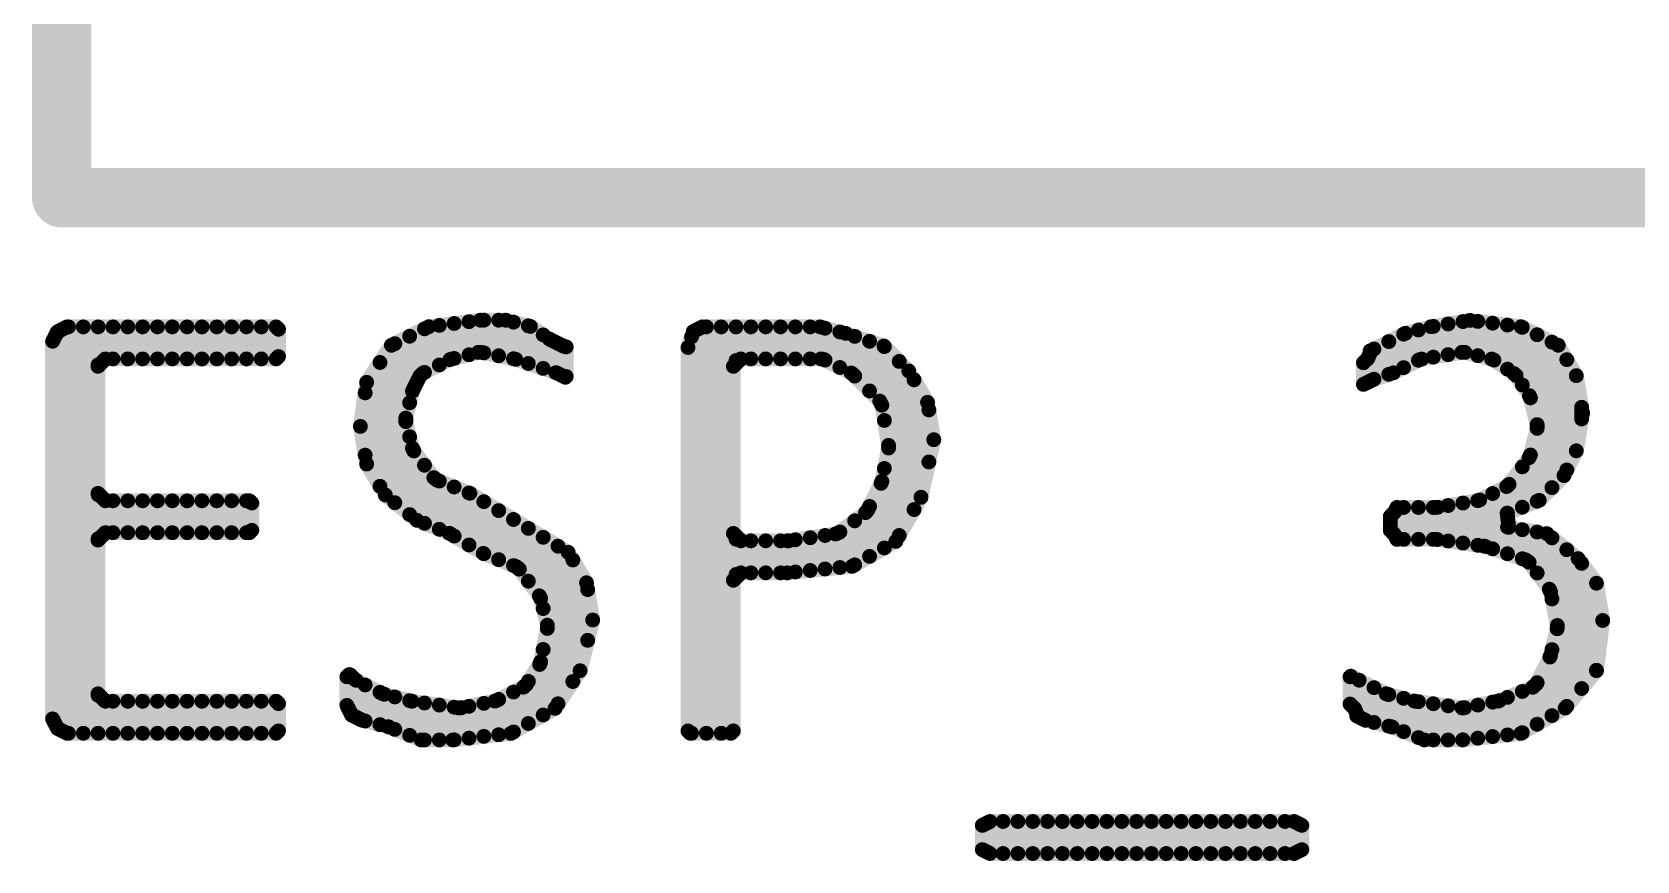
# Model space of a CAD drawing. Extents: x 18.8 to 58.3, y 22.4 to 94.7.
# Drawn here: x 28.919 to 31.667, y 51.794 to 53.214 of the extents above; entities that cross this region are included whole.
import ezdxf

# ---------------------------------------------------------------- set-up
doc = ezdxf.new("R2010")
doc.units = 0
doc.header["$MEASUREMENT"] = 0
doc.layers.get('0').update_dxf_attribs({"linetype": 'CONTINUOUS'})
doc.layers.add('SILKTOP_PHO', color=251, linetype='CONTINUOUS')

# ---------------------------------------------------------------- blocks, each defined once
blk = doc.blocks.new('ROUND_1')
at = {"const_width": 0.0127}
blk.add_lwpolyline([(-0.00635, 0, 1), (0.00635, 0, 1)], format="xyb", close=True, dxfattribs=at)
blk = doc.blocks.new('ROUND_33')
at = {"const_width": 0.0508}
blk.add_lwpolyline([(-0.0254, 0, 1), (0.0254, 0, 1)], format="xyb", close=True, dxfattribs=at)

msp = doc.modelspace()

# ---------------------------------------------------------------- linework, layer by layer
at = {"layer": 'SILKTOP_PHO'}
for points, const_width in [([(28.96997, 52.930044), (28.96997, 55.470044)], 0.1016), ([(34.04997, 52.930044), (28.96997, 52.930044)], 0.1016), ([(29.686758, 52.72024), (29.598112, 52.709064)], 0.0254), ([(29.6418, 52.654708), (29.6418, 52.714652)], 0.0254), ([(29.6672, 52.661058), (29.6672, 52.7177)], 0.0254), ([(29.730192, 52.72024), (29.686758, 52.72024)], 0.0254), ([(29.6926, 52.66436), (29.6926, 52.72024)], 0.0254), ([(29.718, 52.65928), (29.718, 52.72024)], 0.0254), ([(29.772356, 52.709572), (29.730192, 52.72024)], 0.0254), ([(29.7434, 52.6542), (29.7434, 52.716938)], 0.0254), ([(31.380938, 52.719986), (31.31439, 52.709064)], 0.0254), ([(31.369, 52.665376), (31.369, 52.717954)], 0.0254), ([(31.468568, 52.709064), (31.380938, 52.719986)], 0.0254), ([(31.3944, 52.659534), (31.3944, 52.718208)], 0.0254), ([(31.4198, 52.65293), (31.4198, 52.71516)], 0.0254), ([(28.962604, 52.700428), (28.954222, 52.684172)], 0.0254), ([(28.956, 52.033932), (28.956, 52.687474)], 0.0254), ([(28.97886, 52.70881), (28.962604, 52.700428)], 0.0254), ([(29.337, 52.70881), (28.97886, 52.70881)], 0.0254), ([(28.9814, 52.012596), (28.9814, 52.70881)], 0.0254), ([(29.0068, 52.012596), (29.0068, 52.70881)], 0.0254), ([(29.0322, 52.643786), (29.0322, 52.70881)], 0.0254), ([(29.0576, 52.653946), (29.0576, 52.70881)], 0.0254), ([(29.083, 52.653946), (29.083, 52.70881)], 0.0254), ([(29.1084, 52.653946), (29.1084, 52.70881)], 0.0254), ([(29.1338, 52.653946), (29.1338, 52.70881)], 0.0254), ([(29.1592, 52.653946), (29.1592, 52.70881)], 0.0254), ([(29.1846, 52.653946), (29.1846, 52.70881)], 0.0254), ([(29.21, 52.653946), (29.21, 52.70881)], 0.0254), ([(29.2354, 52.653946), (29.2354, 52.70881)], 0.0254), ([(29.2608, 52.653946), (29.2608, 52.70881)], 0.0254), ([(29.2862, 52.653946), (29.2862, 52.70881)], 0.0254), ([(29.3116, 52.653946), (29.3116, 52.70881)], 0.0254), ([(29.341064, 52.704746), (29.337, 52.70881)], 0.0254), ([(29.337, 52.653946), (29.337, 52.70881)], 0.0254), ([(29.341064, 52.65801), (29.341064, 52.704746)], 0.0254), ([(29.598112, 52.709064), (29.534358, 52.677314)], 0.0254), ([(29.5656, 52.578762), (29.5656, 52.692808)], 0.0254), ([(29.591, 52.630832), (29.591, 52.705508)], 0.0254), ([(29.6164, 52.643532), (29.6164, 52.71135)], 0.0254), ([(29.7688, 52.646072), (29.7688, 52.710588)], 0.0254), ([(29.804868, 52.687982), (29.772356, 52.709572)], 0.0254), ([(29.7942, 52.63769), (29.7942, 52.695094)], 0.0254), ([(29.806138, 52.68722), (29.804868, 52.687982)], 0.0254), ([(29.828998, 52.67579), (29.806138, 52.68722)], 0.0254), ([(30.051248, 52.700936), (30.042104, 52.673504)], 0.0254), ([(30.0482, 52.012596), (30.0482, 52.691792)], 0.0254), ([(30.066742, 52.70881), (30.051248, 52.700936)], 0.0254), ([(30.268418, 52.70881), (30.066742, 52.70881)], 0.0254), ([(30.0736, 52.012596), (30.0736, 52.70881)], 0.0254), ([(30.099, 52.012596), (30.099, 52.70881)], 0.0254), ([(30.1244, 52.651152), (30.1244, 52.70881)], 0.0254), ([(30.1498, 52.653946), (30.1498, 52.70881)], 0.0254), ([(30.1752, 52.653946), (30.1752, 52.70881)], 0.0254), ([(30.2006, 52.653946), (30.2006, 52.70881)], 0.0254), ([(30.226, 52.653946), (30.226, 52.70881)], 0.0254), ([(30.2514, 52.653946), (30.2514, 52.70881)], 0.0254), ([(30.312106, 52.697634), (30.268418, 52.70881)], 0.0254), ([(30.2768, 52.651914), (30.2768, 52.706524)], 0.0254), ([(30.3022, 52.639214), (30.3022, 52.700174)], 0.0254), ([(30.377638, 52.676044), (30.312106, 52.697634)], 0.0254), ([(30.3276, 52.624482), (30.3276, 52.692554)], 0.0254), ([(31.270448, 52.697888), (31.209996, 52.667662)], 0.0254), ([(31.2674, 52.63896), (31.2674, 52.696364)], 0.0254), ([(31.31439, 52.709064), (31.270448, 52.697888)], 0.0254), ([(31.2928, 52.65166), (31.2928, 52.703476)], 0.0254), ([(31.3182, 52.656994), (31.3182, 52.709572)], 0.0254), ([(31.3436, 52.661312), (31.3436, 52.71389)], 0.0254), ([(31.4452, 52.63642), (31.4452, 52.711858)], 0.0254), ([(31.532068, 52.677314), (31.468568, 52.709064)], 0.0254), ([(31.4706, 52.609242), (31.4706, 52.708048)], 0.0254), ([(31.496, 52.541424), (31.496, 52.695348)], 0.0254), ([(28.954222, 52.684172), (28.954222, 52.037234)], 0.0254), ([(29.534358, 52.677314), (29.49194, 52.613814)], 0.0254), ([(29.5402, 52.407566), (29.5402, 52.680108)], 0.0254), ([(29.636974, 52.653692), (29.682948, 52.665122)], 0.0254), ([(29.682948, 52.665122), (29.688282, 52.665122)], 0.0254), ([(29.688282, 52.665122), (29.745686, 52.653692)], 0.0254), ([(29.8196, 52.6288), (29.8196, 52.680362)], 0.0254), ([(29.83357, 52.67452), (29.828998, 52.67579)], 0.0254), ([(29.83357, 52.62372), (29.83357, 52.67452)], 0.0254), ([(30.042104, 52.673504), (30.042104, 52.01666)], 0.0254), ([(30.353, 52.599082), (30.353, 52.684172)], 0.0254), ([(30.420056, 52.633372), (30.377638, 52.676044)], 0.0254), ([(30.3784, 52.548536), (30.3784, 52.675028)], 0.0254), ([(31.209996, 52.664106), (31.20644, 52.655216)], 0.0254), ([(31.209996, 52.667662), (31.209996, 52.664106)], 0.0254), ([(31.2166, 52.619148), (31.2166, 52.670964)], 0.0254), ([(31.242, 52.62753), (31.242, 52.683664)], 0.0254), ([(31.298388, 52.653692), (31.366968, 52.665122)], 0.0254), ([(31.366968, 52.665122), (31.372302, 52.665122)], 0.0254), ([(31.372302, 52.665122), (31.418022, 52.653692)], 0.0254), ([(31.5214, 52.433474), (31.5214, 52.682648)], 0.0254), ([(31.563056, 52.625244), (31.532068, 52.677314)], 0.0254), ([(29.031946, 52.641246), (29.044646, 52.653946)], 0.0254), ([(29.031946, 52.423568), (29.031946, 52.641246)], 0.0254), ([(29.044646, 52.653946), (29.337, 52.653946)], 0.0254), ([(29.337, 52.653946), (29.341064, 52.65801)], 0.0254), ([(29.5148, 52.43576), (29.5148, 52.64785)], 0.0254), ([(29.588714, 52.629816), (29.634434, 52.652676)], 0.0254), ([(29.634434, 52.652676), (29.636974, 52.653692)], 0.0254), ([(29.745686, 52.653692), (29.74721, 52.653184)], 0.0254), ([(29.74721, 52.653184), (29.81579, 52.630324)], 0.0254), ([(30.119828, 52.641246), (30.132528, 52.653946)], 0.0254), ([(30.119828, 52.354988), (30.119828, 52.641246)], 0.0254), ([(30.132528, 52.653946), (30.269942, 52.653946)], 0.0254), ([(30.269942, 52.653946), (30.27553, 52.652676)], 0.0254), ([(30.27553, 52.652676), (30.321504, 52.629816)], 0.0254), ([(30.4038, 52.351432), (30.4038, 52.649628)], 0.0254), ([(30.452314, 52.579524), (30.420056, 52.633372)], 0.0254), ([(31.20644, 52.655216), (31.198566, 52.647342)], 0.0254), ([(31.198566, 52.647342), (31.198566, 52.610258)], 0.0254), ([(31.249874, 52.63007), (31.294832, 52.652676)], 0.0254), ([(31.294832, 52.652676), (31.298388, 52.653692)], 0.0254), ([(31.418022, 52.653692), (31.422086, 52.651914)], 0.0254), ([(31.422086, 52.651914), (31.456376, 52.6288)], 0.0254), ([(31.5468, 52.4637), (31.5468, 52.652676)], 0.0254), ([(29.49194, 52.613814), (29.481272, 52.538376)], 0.0254), ([(29.571442, 52.601114), (29.582872, 52.623974)], 0.0254), ([(29.582872, 52.623974), (29.588714, 52.629816)], 0.0254), ([(29.81579, 52.630324), (29.817568, 52.629816)], 0.0254), ([(29.817568, 52.629816), (29.8323, 52.62245)], 0.0254), ([(29.8323, 52.62245), (29.83357, 52.62372)], 0.0254), ([(30.321504, 52.629816), (30.324806, 52.627276)], 0.0254), ([(30.324806, 52.627276), (30.370526, 52.581556)], 0.0254), ([(30.4292, 52.395882), (30.4292, 52.618132)], 0.0254), ([(31.198566, 52.610258), (31.214568, 52.618132)], 0.0254), ([(31.214568, 52.618132), (31.216346, 52.618894)], 0.0254), ([(31.216346, 52.618894), (31.249874, 52.63007)], 0.0254), ([(31.456376, 52.6288), (31.459932, 52.625498)], 0.0254), ([(31.459932, 52.625498), (31.482792, 52.590954)], 0.0254), ([(31.573978, 52.560982), (31.563056, 52.625244)], 0.0254), ([(29.4894, 52.4891), (29.4894, 52.59578)], 0.0254), ([(29.558996, 52.5526), (29.570426, 52.598574)], 0.0254), ([(29.570426, 52.598574), (29.571442, 52.601114)], 0.0254), ([(30.370526, 52.581556), (30.374082, 52.574698)], 0.0254), ([(30.462982, 52.515516), (30.452314, 52.579524)], 0.0254), ([(31.482792, 52.590954), (31.48457, 52.587144)], 0.0254), ([(31.48457, 52.587144), (31.496, 52.54117)], 0.0254), ([(29.558996, 52.546504), (29.558996, 52.5526)], 0.0254), ([(30.374082, 52.574698), (30.385512, 52.505864)], 0.0254), ([(30.4546, 52.477416), (30.4546, 52.56657)], 0.0254), ([(31.563056, 52.496466), (31.573978, 52.560982)], 0.0254), ([(31.5722, 52.551076), (31.5722, 52.571142)], 0.0254), ([(29.481272, 52.538376), (29.49194, 52.47386)], 0.0254), ([(29.570426, 52.500784), (29.558996, 52.546504)], 0.0254), ([(31.496, 52.535074), (31.48457, 52.489354)], 0.0254), ([(31.496, 52.54117), (31.496, 52.535074)], 0.0254), ([(31.496, 52.410106), (31.496, 52.535074)], 0.0254), ([(29.5656, 52.387246), (29.5656, 52.520596)], 0.0254), ([(29.572712, 52.496212), (29.570426, 52.500784)], 0.0254), ([(29.607002, 52.450492), (29.572712, 52.496212)], 0.0254), ([(30.385512, 52.501292), (30.374082, 52.444142)], 0.0254), ([(30.385512, 52.505864), (30.385766, 52.503832)], 0.0254), ([(30.385766, 52.503832), (30.385512, 52.501292)], 0.0254), ([(30.441138, 52.416964), (30.462982, 52.515516)], 0.0254), ([(31.541974, 52.454048), (31.563056, 52.496466)], 0.0254), ([(29.49194, 52.47386), (29.523944, 52.420774)], 0.0254), ([(29.591, 52.37226), (29.591, 52.471828)], 0.0254), ([(31.482284, 52.484782), (31.447994, 52.439062)], 0.0254), ([(31.4706, 52.399946), (31.4706, 52.469034)], 0.0254), ([(31.48457, 52.489354), (31.482284, 52.484782)], 0.0254), ([(29.61259, 52.446174), (29.607002, 52.450492)], 0.0254), ([(29.668724, 52.423822), (29.61259, 52.446174)], 0.0254), ([(29.6164, 52.3621), (29.6164, 52.44465)], 0.0254), ([(30.372812, 52.44084), (30.349952, 52.39512)], 0.0254), ([(30.374082, 52.444142), (30.372812, 52.44084)], 0.0254), ([(30.3784, 52.330096), (30.3784, 52.46624)], 0.0254), ([(31.499556, 52.41163), (31.541974, 52.454048)], 0.0254), ([(29.044646, 52.410868), (29.031946, 52.423568)], 0.0254), ([(29.0322, 52.345844), (29.0322, 52.421282)], 0.0254), ([(29.523944, 52.420774), (29.577792, 52.377594)], 0.0254), ([(29.6418, 52.350416), (29.6418, 52.43449)], 0.0254), ([(29.6672, 52.335176), (29.6672, 52.42433)], 0.0254), ([(29.836872, 52.32273), (29.668724, 52.423822)], 0.0254), ([(30.397958, 52.341272), (30.441138, 52.416964)], 0.0254), ([(31.397702, 52.412392), (31.394146, 52.411122)], 0.0254), ([(31.443676, 52.435252), (31.397702, 52.412392)], 0.0254), ([(31.4198, 52.328572), (31.4198, 52.423314)], 0.0254), ([(31.447994, 52.439062), (31.443676, 52.435252)], 0.0254), ([(31.4452, 52.389786), (31.4452, 52.436268)], 0.0254), ([(29.29128, 52.410868), (29.044646, 52.410868)], 0.0254), ([(29.0576, 52.356258), (29.0576, 52.410868)], 0.0254), ([(29.083, 52.356258), (29.083, 52.410868)], 0.0254), ([(29.1084, 52.356258), (29.1084, 52.410868)], 0.0254), ([(29.1338, 52.356258), (29.1338, 52.410868)], 0.0254), ([(29.1592, 52.356258), (29.1592, 52.410868)], 0.0254), ([(29.1846, 52.356258), (29.1846, 52.410868)], 0.0254), ([(29.21, 52.356258), (29.21, 52.410868)], 0.0254), ([(29.2354, 52.356258), (29.2354, 52.410868)], 0.0254), ([(29.2608, 52.356258), (29.2608, 52.410868)], 0.0254), ([(29.2862, 52.356258), (29.2862, 52.410868)], 0.0254), ([(29.295344, 52.407058), (29.29128, 52.410868)], 0.0254), ([(29.295344, 52.360322), (29.295344, 52.407058)], 0.0254), ([(29.6926, 52.32019), (29.6926, 52.409344)], 0.0254), ([(29.718, 52.31003), (29.718, 52.394104)], 0.0254), ([(30.346142, 52.390548), (30.300422, 52.356258)], 0.0254), ([(30.349952, 52.39512), (30.346142, 52.390548)], 0.0254), ([(30.353, 52.315618), (30.353, 52.401216)], 0.0254), ([(31.25216, 52.391818), (31.24454, 52.383944)], 0.0254), ([(31.25597, 52.399438), (31.25216, 52.391818)], 0.0254), ([(31.32328, 52.399438), (31.25597, 52.399438)], 0.0254), ([(31.2674, 52.344828), (31.2674, 52.399438)], 0.0254), ([(31.2928, 52.344828), (31.2928, 52.399438)], 0.0254), ([(31.3182, 52.344828), (31.3182, 52.399438)], 0.0254), ([(31.325566, 52.399692), (31.32328, 52.399438)], 0.0254), ([(31.394146, 52.411122), (31.325566, 52.399692)], 0.0254), ([(31.3436, 52.342034), (31.3436, 52.40274)], 0.0254), ([(31.369, 52.338478), (31.369, 52.407058)], 0.0254), ([(31.3944, 52.334668), (31.3944, 52.411122)], 0.0254), ([(31.444692, 52.389786), (31.499556, 52.41163)], 0.0254), ([(31.447232, 52.365402), (31.444692, 52.389786)], 0.0254), ([(29.29128, 52.356258), (29.295344, 52.360322)], 0.0254), ([(29.577792, 52.377594), (29.633418, 52.355242)], 0.0254), ([(29.7434, 52.29987), (29.7434, 52.378864)], 0.0254), ([(29.7688, 52.2732), (29.7688, 52.363624)], 0.0254), ([(30.3022, 52.296568), (30.3022, 52.357528)], 0.0254), ([(30.3276, 52.30114), (30.3276, 52.376578)], 0.0254), ([(31.24454, 52.383944), (31.24454, 52.360322)], 0.0254), ([(31.24454, 52.360322), (31.25216, 52.352448)], 0.0254), ([(31.4452, 52.32019), (31.4452, 52.36591)], 0.0254), ([(31.512764, 52.35448), (31.447232, 52.365402)], 0.0254), ([(31.4706, 52.311554), (31.4706, 52.361338)], 0.0254), ([(29.031946, 52.343558), (29.044646, 52.356258)], 0.0254), ([(29.031946, 52.08016), (29.031946, 52.343558)], 0.0254), ([(29.044646, 52.356258), (29.29128, 52.356258)], 0.0254), ([(29.633418, 52.355242), (29.635196, 52.35448)], 0.0254), ([(29.635196, 52.35448), (29.691584, 52.320698)], 0.0254), ([(29.7942, 52.22621), (29.7942, 52.348384)], 0.0254), ([(29.8196, 52.063142), (29.8196, 52.333144)], 0.0254), ([(30.132528, 52.342288), (30.119828, 52.354988)], 0.0254), ([(30.1244, 52.28463), (30.1244, 52.345082)], 0.0254), ([(30.212538, 52.342288), (30.132528, 52.342288)], 0.0254), ([(30.1498, 52.287424), (30.1498, 52.342288)], 0.0254), ([(30.1752, 52.287424), (30.1752, 52.342288)], 0.0254), ([(30.2006, 52.287424), (30.2006, 52.342288)], 0.0254), ([(30.21457, 52.342288), (30.212538, 52.342288)], 0.0254), ([(30.29458, 52.353972), (30.21457, 52.342288)], 0.0254), ([(30.226, 52.288948), (30.226, 52.344066)], 0.0254), ([(30.2514, 52.291488), (30.2514, 52.347622)], 0.0254), ([(30.2768, 52.294028), (30.2768, 52.351432)], 0.0254), ([(30.300422, 52.356258), (30.29458, 52.353972)], 0.0254), ([(30.323282, 52.2986), (30.397958, 52.341272)], 0.0254), ([(31.25216, 52.352448), (31.25597, 52.344828)], 0.0254), ([(31.25597, 52.344828), (31.32328, 52.344828)], 0.0254), ([(31.32328, 52.344828), (31.325058, 52.344574)], 0.0254), ([(31.325058, 52.344574), (31.405322, 52.333144)], 0.0254), ([(31.405322, 52.333144), (31.407608, 52.332636)], 0.0254), ([(31.407608, 52.332636), (31.476188, 52.309776)], 0.0254), ([(31.496, 52.28717), (31.496, 52.357274)], 0.0254), ([(31.566104, 52.311808), (31.512764, 52.35448)], 0.0254), ([(31.5214, 52.24272), (31.5214, 52.347368)], 0.0254), ([(29.691584, 52.320698), (29.747972, 52.298092)], 0.0254), ([(29.868368, 52.270406), (29.836872, 52.32273)], 0.0254), ([(29.845, 52.101242), (29.845, 52.309522)], 0.0254), ([(31.476188, 52.309776), (31.482284, 52.305458)], 0.0254), ([(31.482284, 52.305458), (31.516828, 52.259484)], 0.0254), ([(31.5468, 52.058824), (31.5468, 52.327048)], 0.0254), ([(31.5976, 52.269644), (31.566104, 52.311808)], 0.0254), ([(31.5722, 52.089304), (31.5722, 52.30368)], 0.0254), ([(29.747972, 52.298092), (29.753306, 52.293774)], 0.0254), ([(29.753306, 52.293774), (29.787596, 52.248054)], 0.0254), ([(30.119828, 52.274724), (30.132528, 52.287424)], 0.0254), ([(30.132528, 52.287424), (30.21203, 52.287424)], 0.0254), ([(30.21203, 52.287424), (30.323282, 52.2986)], 0.0254), ([(29.787596, 52.248054), (29.789882, 52.243482)], 0.0254), ([(29.879036, 52.206652), (29.868368, 52.270406)], 0.0254), ([(29.8704, 52.171854), (29.8704, 52.258722)], 0.0254), ([(30.119828, 52.01666), (30.119828, 52.274724)], 0.0254), ([(31.516828, 52.259484), (31.519114, 52.254404)], 0.0254), ([(31.519114, 52.254404), (31.530544, 52.197254)], 0.0254), ([(31.608268, 52.20589), (31.5976, 52.269644)], 0.0254), ([(31.5976, 52.120546), (31.5976, 52.269644)], 0.0254), ([(29.789882, 52.243482), (29.801312, 52.197762)], 0.0254), ([(29.801312, 52.197762), (29.801312, 52.192174)], 0.0254), ([(29.857446, 52.119784), (29.879036, 52.206652)], 0.0254), ([(31.530544, 52.197254), (31.53029, 52.191666)], 0.0254), ([(31.5976, 52.119784), (31.608268, 52.20589)], 0.0254), ([(29.801312, 52.192174), (29.789882, 52.135024)], 0.0254), ([(31.53029, 52.191666), (31.51886, 52.145692)], 0.0254), ([(29.7942, 52.043838), (29.7942, 52.156106)], 0.0254), ([(31.517844, 52.143152), (31.494984, 52.097432)], 0.0254), ([(31.51886, 52.145692), (31.517844, 52.143152)], 0.0254), ([(31.5214, 52.042822), (31.5214, 52.155852)], 0.0254), ([(29.462222, 52.11318), (29.458158, 52.10937)], 0.0254), ([(29.462984, 52.11318), (29.462222, 52.11318)], 0.0254), ([(29.470858, 52.10556), (29.462984, 52.11318)], 0.0254), ([(29.464, 52.048664), (29.464, 52.112418)], 0.0254), ([(29.788104, 52.130452), (29.765244, 52.095908)], 0.0254), ([(29.789882, 52.135024), (29.788104, 52.130452)], 0.0254), ([(29.81452, 52.055268), (29.857446, 52.119784)], 0.0254), ([(31.176976, 52.110386), (31.175706, 52.10937)], 0.0254), ([(31.237428, 52.08016), (31.176976, 52.110386)], 0.0254), ([(31.544006, 52.055776), (31.5976, 52.119784)], 0.0254), ([(29.458158, 52.10937), (29.458158, 52.060348)], 0.0254), ([(29.47416, 52.103274), (29.470858, 52.10556)], 0.0254), ([(29.51988, 52.08016), (29.47416, 52.103274)], 0.0254), ([(29.4894, 52.033678), (29.4894, 52.0954)], 0.0254), ([(29.5148, 52.027328), (29.5148, 52.0827)], 0.0254), ([(29.760418, 52.09159), (29.714444, 52.06873)], 0.0254), ([(29.7434, 52.014882), (29.7434, 52.083208)], 0.0254), ([(29.765244, 52.095908), (29.760418, 52.09159)], 0.0254), ([(29.7688, 52.02936), (29.7688, 52.101496)], 0.0254), ([(31.175706, 52.10937), (31.175706, 52.062634)], 0.0254), ([(31.1912, 52.040282), (31.1912, 52.103528)], 0.0254), ([(31.2166, 52.031138), (31.2166, 52.090828)], 0.0254), ([(31.48838, 52.091336), (31.43123, 52.068476)], 0.0254), ([(31.4706, 52.013612), (31.4706, 52.084224)], 0.0254), ([(31.494984, 52.097432), (31.48838, 52.091336)], 0.0254), ([(31.496, 52.02809), (31.496, 52.09921)], 0.0254), ([(29.044646, 52.06746), (29.031946, 52.08016)], 0.0254), ([(29.0322, 52.012596), (29.0322, 52.07762)], 0.0254), ([(29.337, 52.06746), (29.044646, 52.06746)], 0.0254), ([(29.0576, 52.012596), (29.0576, 52.06746)], 0.0254), ([(29.083, 52.012596), (29.083, 52.06746)], 0.0254), ([(29.1084, 52.012596), (29.1084, 52.06746)], 0.0254), ([(29.1338, 52.012596), (29.1338, 52.06746)], 0.0254), ([(29.1592, 52.012596), (29.1592, 52.06746)], 0.0254), ([(29.1846, 52.012596), (29.1846, 52.06746)], 0.0254), ([(29.21, 52.012596), (29.21, 52.06746)], 0.0254), ([(29.2354, 52.012596), (29.2354, 52.06746)], 0.0254), ([(29.2608, 52.012596), (29.2608, 52.06746)], 0.0254), ([(29.2862, 52.012596), (29.2862, 52.06746)], 0.0254), ([(29.3116, 52.012596), (29.3116, 52.06746)], 0.0254), ([(29.341064, 52.063396), (29.337, 52.06746)], 0.0254), ([(29.337, 52.012596), (29.337, 52.06746)], 0.0254), ([(29.341064, 52.01666), (29.341064, 52.063396)], 0.0254), ([(29.458158, 52.060348), (29.466286, 52.043838)], 0.0254), ([(29.52242, 52.079398), (29.51988, 52.08016)], 0.0254), ([(29.568394, 52.067714), (29.52242, 52.079398)], 0.0254), ([(29.5402, 52.0192), (29.5402, 52.074826)], 0.0254), ([(29.5656, 52.00904), (29.5656, 52.068476)], 0.0254), ([(29.569664, 52.06746), (29.568394, 52.067714)], 0.0254), ([(29.649674, 52.05603), (29.569664, 52.06746)], 0.0254), ([(29.591, 52.001166), (29.591, 52.064412)], 0.0254), ([(29.6164, 52.001166), (29.6164, 52.060856)], 0.0254), ([(29.6418, 52.00142), (29.6418, 52.0573)], 0.0254), ([(29.653992, 52.056284), (29.649674, 52.05603)], 0.0254), ([(29.711396, 52.067714), (29.653992, 52.056284)], 0.0254), ([(29.6672, 52.004214), (29.6672, 52.058824)], 0.0254), ([(29.6926, 52.007262), (29.6926, 52.063904)], 0.0254), ([(29.714444, 52.06873), (29.711396, 52.067714)], 0.0254), ([(29.718, 52.010056), (29.718, 52.070508)], 0.0254), ([(29.739082, 52.012342), (29.81452, 52.055268)], 0.0254), ([(31.175706, 52.062634), (31.18358, 52.05476)], 0.0254), ([(31.240222, 52.079398), (31.237428, 52.08016)], 0.0254), ([(31.285942, 52.067714), (31.240222, 52.079398)], 0.0254), ([(31.242, 52.024788), (31.242, 52.07889)], 0.0254), ([(31.2674, 52.01539), (31.2674, 52.07254)], 0.0254), ([(31.287212, 52.06746), (31.285942, 52.067714)], 0.0254), ([(31.367476, 52.05603), (31.287212, 52.06746)], 0.0254), ([(31.2928, 52.00523), (31.2928, 52.066698)], 0.0254), ([(31.3182, 52.001166), (31.3182, 52.063142)], 0.0254), ([(31.3436, 52.001166), (31.3436, 52.059586)], 0.0254), ([(31.371794, 52.056284), (31.367476, 52.05603)], 0.0254), ([(31.369, 52.00142), (31.369, 52.05603)], 0.0254), ([(31.428944, 52.067714), (31.371794, 52.056284)], 0.0254), ([(31.3944, 52.004214), (31.3944, 52.060856)], 0.0254), ([(31.4198, 52.007008), (31.4198, 52.065936)], 0.0254), ([(31.43123, 52.068476), (31.428944, 52.067714)], 0.0254), ([(31.4452, 52.009802), (31.4452, 52.074064)], 0.0254), ([(31.468314, 52.012342), (31.544006, 52.055776)], 0.0254), ([(28.954222, 52.037234), (28.962604, 52.020978)], 0.0254), ([(29.466286, 52.043838), (29.48432, 52.034948)], 0.0254), ([(29.48432, 52.034948), (29.52877, 52.023772)], 0.0254), ([(31.18358, 52.05476), (31.187136, 52.04587)], 0.0254), ([(31.187136, 52.04587), (31.187136, 52.042314)], 0.0254), ([(31.187136, 52.042314), (31.201868, 52.034948)], 0.0254), ([(31.201868, 52.034948), (31.246318, 52.023772)], 0.0254), ([(28.962604, 52.020978), (28.97886, 52.012596)], 0.0254), ([(28.97886, 52.012596), (29.337, 52.012596)], 0.0254), ([(29.337, 52.012596), (29.341064, 52.01666)], 0.0254), ([(29.52877, 52.023772), (29.530294, 52.023264)], 0.0254), ([(29.530294, 52.023264), (29.585412, 52.001166)], 0.0254), ([(29.585412, 52.001166), (29.639514, 52.001166)], 0.0254), ([(29.639514, 52.001166), (29.739082, 52.012342)], 0.0254), ([(30.042104, 52.01666), (30.046168, 52.012596)], 0.0254), ([(30.046168, 52.012596), (30.115764, 52.012596)], 0.0254), ([(30.115764, 52.012596), (30.119828, 52.01666)], 0.0254), ([(31.246318, 52.023772), (31.247842, 52.023264)], 0.0254), ([(31.247842, 52.023264), (31.30296, 52.001166)], 0.0254), ([(31.30296, 52.001166), (31.368492, 52.001166)], 0.0254), ([(31.368492, 52.001166), (31.468314, 52.012342)], 0.0254), ([(30.559248, 51.861466), (30.54604, 51.854862)], 0.0254), ([(30.54604, 51.854862), (30.54604, 51.813206)], 0.0254), ([(30.5562, 51.808126), (30.5562, 51.859942)], 0.0254), ([(31.079948, 51.861466), (30.559248, 51.861466)], 0.0254), ([(30.5816, 51.806602), (30.5816, 51.861466)], 0.0254), ([(30.607, 51.806602), (30.607, 51.861466)], 0.0254), ([(30.6324, 51.806602), (30.6324, 51.861466)], 0.0254), ([(30.6578, 51.806602), (30.6578, 51.861466)], 0.0254), ([(30.6832, 51.806602), (30.6832, 51.861466)], 0.0254), ([(30.7086, 51.806602), (30.7086, 51.861466)], 0.0254), ([(30.734, 51.806602), (30.734, 51.861466)], 0.0254), ([(30.7594, 51.806602), (30.7594, 51.861466)], 0.0254), ([(30.7848, 51.806602), (30.7848, 51.861466)], 0.0254), ([(30.8102, 51.806602), (30.8102, 51.861466)], 0.0254), ([(30.8356, 51.806602), (30.8356, 51.861466)], 0.0254), ([(30.861, 51.806602), (30.861, 51.861466)], 0.0254), ([(30.8864, 51.806602), (30.8864, 51.861466)], 0.0254), ([(30.9118, 51.806602), (30.9118, 51.861466)], 0.0254), ([(30.9372, 51.806602), (30.9372, 51.861466)], 0.0254), ([(30.9626, 51.806602), (30.9626, 51.861466)], 0.0254), ([(30.988, 51.806602), (30.988, 51.861466)], 0.0254), ([(31.0134, 51.806602), (31.0134, 51.861466)], 0.0254), ([(31.0388, 51.806602), (31.0388, 51.861466)], 0.0254), ([(31.0642, 51.806602), (31.0642, 51.861466)], 0.0254), ([(31.093156, 51.854862), (31.079948, 51.861466)], 0.0254), ([(31.0896, 51.811428), (31.0896, 51.856386)], 0.0254), ([(31.093156, 51.813206), (31.093156, 51.854862)], 0.0254), ([(30.54604, 51.813206), (30.559248, 51.806602)], 0.0254), ([(31.079948, 51.806602), (31.093156, 51.813206)], 0.0254), ([(30.559248, 51.806602), (31.079948, 51.806602)], 0.0254)]:
    msp.add_lwpolyline(points, dxfattribs=dict(at, const_width=const_width))

# ---------------------------------------------------------------- block references
for name, p in [('ROUND_33', (28.96997, 52.930044)), ('ROUND_1', (29.6418, 52.714652)), ('ROUND_1', (29.6672, 52.7177)), ('ROUND_1', (29.686758, 52.72024)), ('ROUND_1', (29.6926, 52.72024)), ('ROUND_1', (29.718, 52.72024)), ('ROUND_1', (29.730192, 52.72024)), ('ROUND_1', (29.7434, 52.716938)), ('ROUND_1', (31.369, 52.717954)), ('ROUND_1', (31.380938, 52.719986)), ('ROUND_1', (31.3944, 52.718208)), ('ROUND_1', (31.4198, 52.71516)), ('ROUND_1', (28.956, 52.687474)), ('ROUND_1', (28.962604, 52.700428)), ('ROUND_1', (28.97886, 52.70881)), ('ROUND_1', (28.9814, 52.70881)), ('ROUND_1', (29.0068, 52.70881)), ('ROUND_1', (29.0322, 52.70881)), ('ROUND_1', (29.0576, 52.70881)), ('ROUND_1', (29.083, 52.70881)), ('ROUND_1', (29.1084, 52.70881)), ('ROUND_1', (29.1338, 52.70881)), ('ROUND_1', (29.1592, 52.70881)), ('ROUND_1', (29.1846, 52.70881)), ('ROUND_1', (29.21, 52.70881)), ('ROUND_1', (29.2354, 52.70881)), ('ROUND_1', (29.2608, 52.70881)), ('ROUND_1', (29.2862, 52.70881)), ('ROUND_1', (29.3116, 52.70881)), ('ROUND_1', (29.337, 52.70881)), ('ROUND_1', (29.337, 52.70881)), ('ROUND_1', (29.341064, 52.704746)), ('ROUND_1', (29.341064, 52.704746)), ('ROUND_1', (29.5656, 52.692808)), ('ROUND_1', (29.591, 52.705508)), ('ROUND_1', (29.598112, 52.709064)), ('ROUND_1', (29.6164, 52.71135)), ('ROUND_1', (29.7688, 52.710588)), ('ROUND_1', (29.772356, 52.709572)), ('ROUND_1', (29.7942, 52.695094)), ('ROUND_1', (29.804868, 52.687982)), ('ROUND_1', (29.806138, 52.68722)), ('ROUND_1', (30.0482, 52.691792)), ('ROUND_1', (30.051248, 52.700936)), ('ROUND_1', (30.066742, 52.70881)), ('ROUND_1', (30.0736, 52.70881)), ('ROUND_1', (30.099, 52.70881)), ('ROUND_1', (30.1244, 52.70881)), ('ROUND_1', (30.1498, 52.70881)), ('ROUND_1', (30.1752, 52.70881)), ('ROUND_1', (30.2006, 52.70881)), ('ROUND_1', (30.226, 52.70881)), ('ROUND_1', (30.2514, 52.70881)), ('ROUND_1', (30.268418, 52.70881)), ('ROUND_1', (30.2768, 52.706524)), ('ROUND_1', (30.3022, 52.700174)), ('ROUND_1', (30.312106, 52.697634)), ('ROUND_1', (30.3276, 52.692554)), ('ROUND_1', (31.2674, 52.696364)), ('ROUND_1', (31.270448, 52.697888)), ('ROUND_1', (31.2928, 52.703476)), ('ROUND_1', (31.31439, 52.709064)), ('ROUND_1', (31.3182, 52.709572)), ('ROUND_1', (31.3436, 52.71389)), ('ROUND_1', (31.4452, 52.711858)), ('ROUND_1', (31.468568, 52.709064)), ('ROUND_1', (31.4706, 52.708048)), ('ROUND_1', (31.496, 52.695348)), ('ROUND_1', (28.954222, 52.684172)), ('ROUND_1', (29.534358, 52.677314)), ('ROUND_1', (29.5402, 52.680108)), ('ROUND_1', (29.6672, 52.661058)), ('ROUND_1', (29.682948, 52.665122)), ('ROUND_1', (29.688282, 52.665122)), ('ROUND_1', (29.6926, 52.66436)), ('ROUND_1', (29.8196, 52.680362)), ('ROUND_1', (29.828998, 52.67579)), ('ROUND_1', (29.83357, 52.67452)), ('ROUND_1', (30.042104, 52.673504)), ('ROUND_1', (30.353, 52.684172)), ('ROUND_1', (30.377638, 52.676044)), ('ROUND_1', (30.3784, 52.675028)), ('ROUND_1', (31.209996, 52.667662)), ('ROUND_1', (31.209996, 52.664106)), ('ROUND_1', (31.2166, 52.670964)), ('ROUND_1', (31.242, 52.683664)), ('ROUND_1', (31.3436, 52.661312)), ('ROUND_1', (31.366968, 52.665122)), ('ROUND_1', (31.369, 52.665376)), ('ROUND_1', (31.372302, 52.665122)), ('ROUND_1', (31.5214, 52.682648)), ('ROUND_1', (31.532068, 52.677314)), ('ROUND_1', (29.031946, 52.641246)), ('ROUND_1', (29.0322, 52.643786)), ('ROUND_1', (29.044646, 52.653946)), ('ROUND_1', (29.0576, 52.653946)), ('ROUND_1', (29.083, 52.653946)), ('ROUND_1', (29.1084, 52.653946)), ('ROUND_1', (29.1338, 52.653946)), ('ROUND_1', (29.1592, 52.653946)), ('ROUND_1', (29.1846, 52.653946)), ('ROUND_1', (29.21, 52.653946)), ('ROUND_1', (29.2354, 52.653946)), ('ROUND_1', (29.2608, 52.653946)), ('ROUND_1', (29.2862, 52.653946)), ('ROUND_1', (29.3116, 52.653946)), ('ROUND_1', (29.337, 52.653946)), ('ROUND_1', (29.337, 52.653946)), ('ROUND_1', (29.341064, 52.65801)), ('ROUND_1', (29.5148, 52.64785)), ('ROUND_1', (29.6164, 52.643532)), ('ROUND_1', (29.634434, 52.652676)), ('ROUND_1', (29.636974, 52.653692)), ('ROUND_1', (29.6418, 52.654708)), ('ROUND_1', (29.718, 52.65928)), ('ROUND_1', (29.7434, 52.6542)), ('ROUND_1', (29.745686, 52.653692)), ('ROUND_1', (29.74721, 52.653184)), ('ROUND_1', (29.7688, 52.646072)), ('ROUND_1', (29.7942, 52.63769)), ('ROUND_1', (30.119828, 52.641246)), ('ROUND_1', (30.1244, 52.651152)), ('ROUND_1', (30.132528, 52.653946)), ('ROUND_1', (30.1498, 52.653946)), ('ROUND_1', (30.1752, 52.653946)), ('ROUND_1', (30.2006, 52.653946)), ('ROUND_1', (30.226, 52.653946)), ('ROUND_1', (30.2514, 52.653946)), ('ROUND_1', (30.269942, 52.653946)), ('ROUND_1', (30.27553, 52.652676)), ('ROUND_1', (30.2768, 52.651914)), ('ROUND_1', (30.3022, 52.639214)), ('ROUND_1', (30.4038, 52.649628)), ('ROUND_1', (30.420056, 52.633372)), ('ROUND_1', (31.198566, 52.647342)), ('ROUND_1', (31.20644, 52.655216)), ('ROUND_1', (31.2674, 52.63896)), ('ROUND_1', (31.2928, 52.65166)), ('ROUND_1', (31.294832, 52.652676)), ('ROUND_1', (31.298388, 52.653692)), ('ROUND_1', (31.3182, 52.656994)), ('ROUND_1', (31.3944, 52.659534)), ('ROUND_1', (31.418022, 52.653692)), ('ROUND_1', (31.4198, 52.65293)), ('ROUND_1', (31.422086, 52.651914)), ('ROUND_1', (31.4452, 52.63642)), ('ROUND_1', (31.5468, 52.652676)), ('ROUND_1', (29.49194, 52.613814)), ('ROUND_1', (29.582872, 52.623974)), ('ROUND_1', (29.588714, 52.629816)), ('ROUND_1', (29.591, 52.630832)), ('ROUND_1', (29.81579, 52.630324)), ('ROUND_1', (29.817568, 52.629816)), ('ROUND_1', (29.8196, 52.6288)), ('ROUND_1', (29.8323, 52.62245)), ('ROUND_1', (29.83357, 52.62372)), ('ROUND_1', (30.321504, 52.629816)), ('ROUND_1', (30.324806, 52.627276)), ('ROUND_1', (30.3276, 52.624482)), ('ROUND_1', (30.4292, 52.618132)), ('ROUND_1', (31.198566, 52.610258)), ('ROUND_1', (31.214568, 52.618132)), ('ROUND_1', (31.216346, 52.618894)), ('ROUND_1', (31.2166, 52.619148)), ('ROUND_1', (31.242, 52.62753)), ('ROUND_1', (31.249874, 52.63007)), ('ROUND_1', (31.456376, 52.6288)), ('ROUND_1', (31.459932, 52.625498)), ('ROUND_1', (31.4706, 52.609242)), ('ROUND_1', (31.563056, 52.625244)), ('ROUND_1', (29.4894, 52.59578)), ('ROUND_1', (29.5656, 52.578762)), ('ROUND_1', (29.570426, 52.598574)), ('ROUND_1', (29.571442, 52.601114)), ('ROUND_1', (30.353, 52.599082)), ('ROUND_1', (30.370526, 52.581556)), ('ROUND_1', (30.452314, 52.579524)), ('ROUND_1', (31.482792, 52.590954)), ('ROUND_1', (31.48457, 52.587144)), ('ROUND_1', (29.558996, 52.5526)), ('ROUND_1', (30.374082, 52.574698)), ('ROUND_1', (30.4546, 52.56657)), ('ROUND_1', (31.5722, 52.571142)), ('ROUND_1', (31.5722, 52.551076)), ('ROUND_1', (31.573978, 52.560982)), ('ROUND_1', (29.481272, 52.538376)), ('ROUND_1', (29.558996, 52.546504)), ('ROUND_1', (30.3784, 52.548536)), ('ROUND_1', (31.496, 52.541424)), ('ROUND_1', (31.496, 52.54117)), ('ROUND_1', (31.496, 52.535074)), ('ROUND_1', (31.496, 52.535074)), ('ROUND_1', (29.5656, 52.520596)), ('ROUND_1', (29.570426, 52.500784)), ('ROUND_1', (29.572712, 52.496212)), ('ROUND_1', (30.385512, 52.505864)), ('ROUND_1', (30.385512, 52.501292)), ('ROUND_1', (30.385766, 52.503832)), ('ROUND_1', (30.385766, 52.503832)), ('ROUND_1', (30.462982, 52.515516)), ('ROUND_1', (30.462982, 52.515516)), ('ROUND_1', (31.563056, 52.496466)), ('ROUND_1', (29.4894, 52.4891)), ('ROUND_1', (29.49194, 52.47386)), ('ROUND_1', (29.591, 52.471828)), ('ROUND_1', (30.4546, 52.477416)), ('ROUND_1', (31.4706, 52.469034)), ('ROUND_1', (31.482284, 52.484782)), ('ROUND_1', (31.48457, 52.489354)), ('ROUND_1', (29.607002, 52.450492)), ('ROUND_1', (29.61259, 52.446174)), ('ROUND_1', (29.6164, 52.44465)), ('ROUND_1', (30.372812, 52.44084)), ('ROUND_1', (30.374082, 52.444142)), ('ROUND_1', (30.3784, 52.46624)), ('ROUND_1', (31.541974, 52.454048)), ('ROUND_1', (31.5468, 52.4637)), ('ROUND_1', (29.031946, 52.423568)), ('ROUND_1', (29.0322, 52.421282)), ('ROUND_1', (29.5148, 52.43576)), ('ROUND_1', (29.523944, 52.420774)), ('ROUND_1', (29.6418, 52.43449)), ('ROUND_1', (29.6672, 52.42433)), ('ROUND_1', (29.668724, 52.423822)), ('ROUND_1', (30.441138, 52.416964)), ('ROUND_1', (31.397702, 52.412392)), ('ROUND_1', (31.4198, 52.423314)), ('ROUND_1', (31.443676, 52.435252)), ('ROUND_1', (31.4452, 52.436268)), ('ROUND_1', (31.447994, 52.439062)), ('ROUND_1', (31.5214, 52.433474)), ('ROUND_1', (29.044646, 52.410868)), ('ROUND_1', (29.0576, 52.410868)), ('ROUND_1', (29.083, 52.410868)), ('ROUND_1', (29.1084, 52.410868)), ('ROUND_1', (29.1338, 52.410868)), ('ROUND_1', (29.1592, 52.410868)), ('ROUND_1', (29.1846, 52.410868)), ('ROUND_1', (29.21, 52.410868)), ('ROUND_1', (29.2354, 52.410868)), ('ROUND_1', (29.2608, 52.410868)), ('ROUND_1', (29.2862, 52.410868)), ('ROUND_1', (29.29128, 52.410868)), ('ROUND_1', (29.295344, 52.407058)), ('ROUND_1', (29.5402, 52.407566)), ('ROUND_1', (29.5656, 52.387246)), ('ROUND_1', (29.6926, 52.409344)), ('ROUND_1', (29.718, 52.394104)), ('ROUND_1', (30.346142, 52.390548)), ('ROUND_1', (30.349952, 52.39512)), ('ROUND_1', (30.353, 52.401216)), ('ROUND_1', (30.4292, 52.395882)), ('ROUND_1', (31.25216, 52.391818)), ('ROUND_1', (31.25597, 52.399438)), ('ROUND_1', (31.2674, 52.399438)), ('ROUND_1', (31.2928, 52.399438)), ('ROUND_1', (31.3182, 52.399438)), ('ROUND_1', (31.32328, 52.399438)), ('ROUND_1', (31.325566, 52.399692)), ('ROUND_1', (31.3436, 52.40274)), ('ROUND_1', (31.369, 52.407058)), ('ROUND_1', (31.394146, 52.411122)), ('ROUND_1', (31.3944, 52.411122)), ('ROUND_1', (31.444692, 52.389786)), ('ROUND_1', (31.4452, 52.389786)), ('ROUND_1', (31.4706, 52.399946)), ('ROUND_1', (31.496, 52.410106)), ('ROUND_1', (31.499556, 52.41163)), ('ROUND_1', (29.295344, 52.360322)), ('ROUND_1', (29.577792, 52.377594)), ('ROUND_1', (29.591, 52.37226)), ('ROUND_1', (29.6164, 52.3621)), ('ROUND_1', (29.7434, 52.378864)), ('ROUND_1', (29.7688, 52.363624)), ('ROUND_1', (30.3022, 52.357528)), ('ROUND_1', (30.3276, 52.376578)), ('ROUND_1', (31.24454, 52.383944)), ('ROUND_1', (31.24454, 52.360322)), ('ROUND_1', (31.4452, 52.36591)), ('ROUND_1', (31.447232, 52.365402)), ('ROUND_1', (31.4706, 52.361338)), ('ROUND_1', (29.031946, 52.343558)), ('ROUND_1', (29.0322, 52.345844)), ('ROUND_1', (29.044646, 52.356258)), ('ROUND_1', (29.0576, 52.356258)), ('ROUND_1', (29.083, 52.356258)), ('ROUND_1', (29.1084, 52.356258)), ('ROUND_1', (29.1338, 52.356258)), ('ROUND_1', (29.1592, 52.356258)), ('ROUND_1', (29.1846, 52.356258)), ('ROUND_1', (29.21, 52.356258)), ('ROUND_1', (29.2354, 52.356258)), ('ROUND_1', (29.2608, 52.356258)), ('ROUND_1', (29.2862, 52.356258)), ('ROUND_1', (29.29128, 52.356258)), ('ROUND_1', (29.633418, 52.355242)), ('ROUND_1', (29.635196, 52.35448)), ('ROUND_1', (29.6418, 52.350416)), ('ROUND_1', (29.6672, 52.335176)), ('ROUND_1', (29.7942, 52.348384)), ('ROUND_1', (29.8196, 52.333144)), ('ROUND_1', (30.119828, 52.354988)), ('ROUND_1', (30.1244, 52.345082)), ('ROUND_1', (30.132528, 52.342288)), ('ROUND_1', (30.1498, 52.342288)), ('ROUND_1', (30.1752, 52.342288)), ('ROUND_1', (30.2006, 52.342288)), ('ROUND_1', (30.212538, 52.342288)), ('ROUND_1', (30.21457, 52.342288)), ('ROUND_1', (30.21457, 52.342288)), ('ROUND_1', (30.226, 52.344066)), ('ROUND_1', (30.2514, 52.347622)), ('ROUND_1', (30.2768, 52.351432)), ('ROUND_1', (30.29458, 52.353972)), ('ROUND_1', (30.300422, 52.356258)), ('ROUND_1', (30.3784, 52.330096)), ('ROUND_1', (30.397958, 52.341272)), ('ROUND_1', (30.4038, 52.351432)), ('ROUND_1', (31.25216, 52.352448)), ('ROUND_1', (31.25597, 52.344828)), ('ROUND_1', (31.2674, 52.344828)), ('ROUND_1', (31.2928, 52.344828)), ('ROUND_1', (31.3182, 52.344828)), ('ROUND_1', (31.32328, 52.344828)), ('ROUND_1', (31.325058, 52.344574)), ('ROUND_1', (31.3436, 52.342034)), ('ROUND_1', (31.369, 52.338478)), ('ROUND_1', (31.3944, 52.334668)), ('ROUND_1', (31.405322, 52.333144)), ('ROUND_1', (31.407608, 52.332636)), ('ROUND_1', (31.496, 52.357274)), ('ROUND_1', (31.512764, 52.35448)), ('ROUND_1', (31.5214, 52.347368)), ('ROUND_1', (29.691584, 52.320698)), ('ROUND_1', (29.6926, 52.32019)), ('ROUND_1', (29.718, 52.31003)), ('ROUND_1', (29.836872, 52.32273)), ('ROUND_1', (29.845, 52.309522)), ('ROUND_1', (30.353, 52.315618)), ('ROUND_1', (31.4198, 52.328572)), ('ROUND_1', (31.4452, 52.32019)), ('ROUND_1', (31.4706, 52.311554)), ('ROUND_1', (31.476188, 52.309776)), ('ROUND_1', (31.482284, 52.305458)), ('ROUND_1', (31.5468, 52.327048)), ('ROUND_1', (31.566104, 52.311808)), ('ROUND_1', (31.5722, 52.30368)), ('ROUND_1', (29.7434, 52.29987)), ('ROUND_1', (29.747972, 52.298092)), ('ROUND_1', (29.753306, 52.293774)), ('ROUND_1', (30.1244, 52.28463)), ('ROUND_1', (30.132528, 52.287424)), ('ROUND_1', (30.1498, 52.287424)), ('ROUND_1', (30.1752, 52.287424)), ('ROUND_1', (30.2006, 52.287424)), ('ROUND_1', (30.21203, 52.287424)), ('ROUND_1', (30.226, 52.288948)), ('ROUND_1', (30.2514, 52.291488)), ('ROUND_1', (30.2768, 52.294028)), ('ROUND_1', (30.3022, 52.296568)), ('ROUND_1', (30.323282, 52.2986)), ('ROUND_1', (30.3276, 52.30114)), ('ROUND_1', (31.496, 52.28717)), ('ROUND_1', (29.7688, 52.2732)), ('ROUND_1', (29.787596, 52.248054)), ('ROUND_1', (29.868368, 52.270406)), ('ROUND_1', (29.8704, 52.258722)), ('ROUND_1', (30.119828, 52.274724)), ('ROUND_1', (31.516828, 52.259484)), ('ROUND_1', (31.519114, 52.254404)), ('ROUND_1', (31.5976, 52.269644)), ('ROUND_1', (31.5976, 52.269644)), ('ROUND_1', (29.789882, 52.243482)), ('ROUND_1', (29.7942, 52.22621)), ('ROUND_1', (31.5214, 52.24272)), ('ROUND_1', (29.801312, 52.197762)), ('ROUND_1', (29.879036, 52.206652)), ('ROUND_1', (29.879036, 52.206652)), ('ROUND_1', (31.530544, 52.197254)), ('ROUND_1', (31.608268, 52.20589)), ('ROUND_1', (31.608268, 52.20589)), ('ROUND_1', (29.801312, 52.192174)), ('ROUND_1', (29.8704, 52.171854)), ('ROUND_1', (31.53029, 52.191666)), ('ROUND_1', (29.7942, 52.156106)), ('ROUND_1', (31.517844, 52.143152)), ('ROUND_1', (31.51886, 52.145692)), ('ROUND_1', (31.5214, 52.155852)), ('ROUND_1', (29.462222, 52.11318)), ('ROUND_1', (29.462984, 52.11318)), ('ROUND_1', (29.464, 52.112418)), ('ROUND_1', (29.788104, 52.130452)), ('ROUND_1', (29.789882, 52.135024)), ('ROUND_1', (29.857446, 52.119784)), ('ROUND_1', (31.176976, 52.110386)), ('ROUND_1', (31.5976, 52.120546)), ('ROUND_1', (31.5976, 52.119784)), ('ROUND_1', (29.458158, 52.10937)), ('ROUND_1', (29.470858, 52.10556)), ('ROUND_1', (29.47416, 52.103274)), ('ROUND_1', (29.4894, 52.0954)), ('ROUND_1', (29.5148, 52.0827)), ('ROUND_1', (29.7434, 52.083208)), ('ROUND_1', (29.760418, 52.09159)), ('ROUND_1', (29.765244, 52.095908)), ('ROUND_1', (29.7688, 52.101496)), ('ROUND_1', (29.845, 52.101242)), ('ROUND_1', (31.175706, 52.10937)), ('ROUND_1', (31.1912, 52.103528)), ('ROUND_1', (31.2166, 52.090828)), ('ROUND_1', (31.4706, 52.084224)), ('ROUND_1', (31.48838, 52.091336)), ('ROUND_1', (31.494984, 52.097432)), ('ROUND_1', (31.496, 52.09921)), ('ROUND_1', (31.5722, 52.089304)), ('ROUND_1', (29.031946, 52.08016)), ('ROUND_1', (29.0322, 52.07762)), ('ROUND_1', (29.044646, 52.06746)), ('ROUND_1', (29.0576, 52.06746)), ('ROUND_1', (29.083, 52.06746)), ('ROUND_1', (29.1084, 52.06746)), ('ROUND_1', (29.1338, 52.06746)), ('ROUND_1', (29.1592, 52.06746)), ('ROUND_1', (29.1846, 52.06746)), ('ROUND_1', (29.21, 52.06746)), ('ROUND_1', (29.2354, 52.06746)), ('ROUND_1', (29.2608, 52.06746)), ('ROUND_1', (29.2862, 52.06746)), ('ROUND_1', (29.3116, 52.06746)), ('ROUND_1', (29.337, 52.06746)), ('ROUND_1', (29.337, 52.06746)), ('ROUND_1', (29.341064, 52.063396)), ('ROUND_1', (29.458158, 52.060348)), ('ROUND_1', (29.51988, 52.08016)), ('ROUND_1', (29.52242, 52.079398)), ('ROUND_1', (29.5402, 52.074826)), ('ROUND_1', (29.5656, 52.068476)), ('ROUND_1', (29.568394, 52.067714)), ('ROUND_1', (29.569664, 52.06746)), ('ROUND_1', (29.591, 52.064412)), ('ROUND_1', (29.6164, 52.060856)), ('ROUND_1', (29.6418, 52.0573)), ('ROUND_1', (29.649674, 52.05603)), ('ROUND_1', (29.653992, 52.056284)), ('ROUND_1', (29.6672, 52.058824)), ('ROUND_1', (29.6926, 52.063904)), ('ROUND_1', (29.711396, 52.067714)), ('ROUND_1', (29.714444, 52.06873)), ('ROUND_1', (29.718, 52.070508)), ('ROUND_1', (29.81452, 52.055268)), ('ROUND_1', (29.8196, 52.063142)), ('ROUND_1', (31.175706, 52.062634)), ('ROUND_1', (31.237428, 52.08016)), ('ROUND_1', (31.240222, 52.079398)), ('ROUND_1', (31.242, 52.07889)), ('ROUND_1', (31.2674, 52.07254)), ('ROUND_1', (31.285942, 52.067714)), ('ROUND_1', (31.287212, 52.06746)), ('ROUND_1', (31.2928, 52.066698)), ('ROUND_1', (31.3182, 52.063142)), ('ROUND_1', (31.3436, 52.059586)), ('ROUND_1', (31.367476, 52.05603)), ('ROUND_1', (31.369, 52.05603)), ('ROUND_1', (31.371794, 52.056284)), ('ROUND_1', (31.3944, 52.060856)), ('ROUND_1', (31.4198, 52.065936)), ('ROUND_1', (31.428944, 52.067714)), ('ROUND_1', (31.43123, 52.068476)), ('ROUND_1', (31.4452, 52.074064)), ('ROUND_1', (31.544006, 52.055776)), ('ROUND_1', (31.5468, 52.058824)), ('ROUND_1', (28.954222, 52.037234)), ('ROUND_1', (28.956, 52.033932)), ('ROUND_1', (29.464, 52.048664)), ('ROUND_1', (29.466286, 52.043838)), ('ROUND_1', (29.48432, 52.034948)), ('ROUND_1', (29.4894, 52.033678)), ('ROUND_1', (29.7688, 52.02936)), ('ROUND_1', (29.7942, 52.043838)), ('ROUND_1', (31.18358, 52.05476)), ('ROUND_1', (31.187136, 52.04587)), ('ROUND_1', (31.187136, 52.042314)), ('ROUND_1', (31.1912, 52.040282)), ('ROUND_1', (31.201868, 52.034948)), ('ROUND_1', (31.2166, 52.031138)), ('ROUND_1', (31.496, 52.02809)), ('ROUND_1', (31.5214, 52.042822)), ('ROUND_1', (28.962604, 52.020978)), ('ROUND_1', (28.97886, 52.012596)), ('ROUND_1', (28.9814, 52.012596)), ('ROUND_1', (29.0068, 52.012596)), ('ROUND_1', (29.0322, 52.012596)), ('ROUND_1', (29.0576, 52.012596)), ('ROUND_1', (29.083, 52.012596)), ('ROUND_1', (29.1084, 52.012596)), ('ROUND_1', (29.1338, 52.012596)), ('ROUND_1', (29.1592, 52.012596)), ('ROUND_1', (29.1846, 52.012596)), ('ROUND_1', (29.21, 52.012596)), ('ROUND_1', (29.2354, 52.012596)), ('ROUND_1', (29.2608, 52.012596)), ('ROUND_1', (29.2862, 52.012596)), ('ROUND_1', (29.3116, 52.012596)), ('ROUND_1', (29.337, 52.012596)), ('ROUND_1', (29.337, 52.012596)), ('ROUND_1', (29.341064, 52.01666)), ('ROUND_1', (29.5148, 52.027328)), ('ROUND_1', (29.52877, 52.023772)), ('ROUND_1', (29.530294, 52.023264)), ('ROUND_1', (29.5402, 52.0192)), ('ROUND_1', (29.5656, 52.00904)), ('ROUND_1', (29.585412, 52.001166)), ('ROUND_1', (29.591, 52.001166)), ('ROUND_1', (29.6164, 52.001166)), ('ROUND_1', (29.639514, 52.001166)), ('ROUND_1', (29.6418, 52.00142)), ('ROUND_1', (29.6672, 52.004214)), ('ROUND_1', (29.6926, 52.007262)), ('ROUND_1', (29.718, 52.010056)), ('ROUND_1', (29.739082, 52.012342)), ('ROUND_1', (29.7434, 52.014882)), ('ROUND_1', (30.042104, 52.01666)), ('ROUND_1', (30.046168, 52.012596)), ('ROUND_1', (30.0482, 52.012596)), ('ROUND_1', (30.0736, 52.012596)), ('ROUND_1', (30.099, 52.012596)), ('ROUND_1', (30.115764, 52.012596)), ('ROUND_1', (30.119828, 52.01666)), ('ROUND_1', (31.242, 52.024788)), ('ROUND_1', (31.246318, 52.023772)), ('ROUND_1', (31.247842, 52.023264)), ('ROUND_1', (31.2674, 52.01539)), ('ROUND_1', (31.2928, 52.00523)), ('ROUND_1', (31.30296, 52.001166)), ('ROUND_1', (31.3182, 52.001166)), ('ROUND_1', (31.3436, 52.001166)), ('ROUND_1', (31.368492, 52.001166)), ('ROUND_1', (31.369, 52.00142)), ('ROUND_1', (31.3944, 52.004214)), ('ROUND_1', (31.4198, 52.007008)), ('ROUND_1', (31.4452, 52.009802)), ('ROUND_1', (31.468314, 52.012342)), ('ROUND_1', (31.4706, 52.013612)), ('ROUND_1', (30.54604, 51.854862)), ('ROUND_1', (30.5562, 51.859942)), ('ROUND_1', (30.559248, 51.861466)), ('ROUND_1', (30.5816, 51.861466)), ('ROUND_1', (30.607, 51.861466)), ('ROUND_1', (30.6324, 51.861466)), ('ROUND_1', (30.6578, 51.861466)), ('ROUND_1', (30.6832, 51.861466)), ('ROUND_1', (30.7086, 51.861466)), ('ROUND_1', (30.734, 51.861466)), ('ROUND_1', (30.7594, 51.861466)), ('ROUND_1', (30.7848, 51.861466)), ('ROUND_1', (30.8102, 51.861466)), ('ROUND_1', (30.8356, 51.861466)), ('ROUND_1', (30.861, 51.861466)), ('ROUND_1', (30.8864, 51.861466)), ('ROUND_1', (30.9118, 51.861466)), ('ROUND_1', (30.9372, 51.861466)), ('ROUND_1', (30.9626, 51.861466)), ('ROUND_1', (30.988, 51.861466)), ('ROUND_1', (31.0134, 51.861466)), ('ROUND_1', (31.0388, 51.861466)), ('ROUND_1', (31.0642, 51.861466)), ('ROUND_1', (31.079948, 51.861466)), ('ROUND_1', (31.0896, 51.856386)), ('ROUND_1', (31.093156, 51.854862)), ('ROUND_1', (31.093156, 51.854862)), ('ROUND_1', (30.54604, 51.813206)), ('ROUND_1', (30.5562, 51.808126)), ('ROUND_1', (31.0896, 51.811428)), ('ROUND_1', (31.093156, 51.813206)), ('ROUND_1', (30.559248, 51.806602)), ('ROUND_1', (30.5816, 51.806602)), ('ROUND_1', (30.607, 51.806602)), ('ROUND_1', (30.6324, 51.806602)), ('ROUND_1', (30.6578, 51.806602)), ('ROUND_1', (30.6832, 51.806602)), ('ROUND_1', (30.7086, 51.806602)), ('ROUND_1', (30.734, 51.806602)), ('ROUND_1', (30.7594, 51.806602)), ('ROUND_1', (30.7848, 51.806602)), ('ROUND_1', (30.8102, 51.806602)), ('ROUND_1', (30.8356, 51.806602)), ('ROUND_1', (30.861, 51.806602)), ('ROUND_1', (30.8864, 51.806602)), ('ROUND_1', (30.9118, 51.806602)), ('ROUND_1', (30.9372, 51.806602)), ('ROUND_1', (30.9626, 51.806602)), ('ROUND_1', (30.988, 51.806602)), ('ROUND_1', (31.0134, 51.806602)), ('ROUND_1', (31.0388, 51.806602)), ('ROUND_1', (31.0642, 51.806602)), ('ROUND_1', (31.079948, 51.806602))]:
    msp.add_blockref(name, p, dxfattribs=at)

doc.saveas('drawing.dxf')
